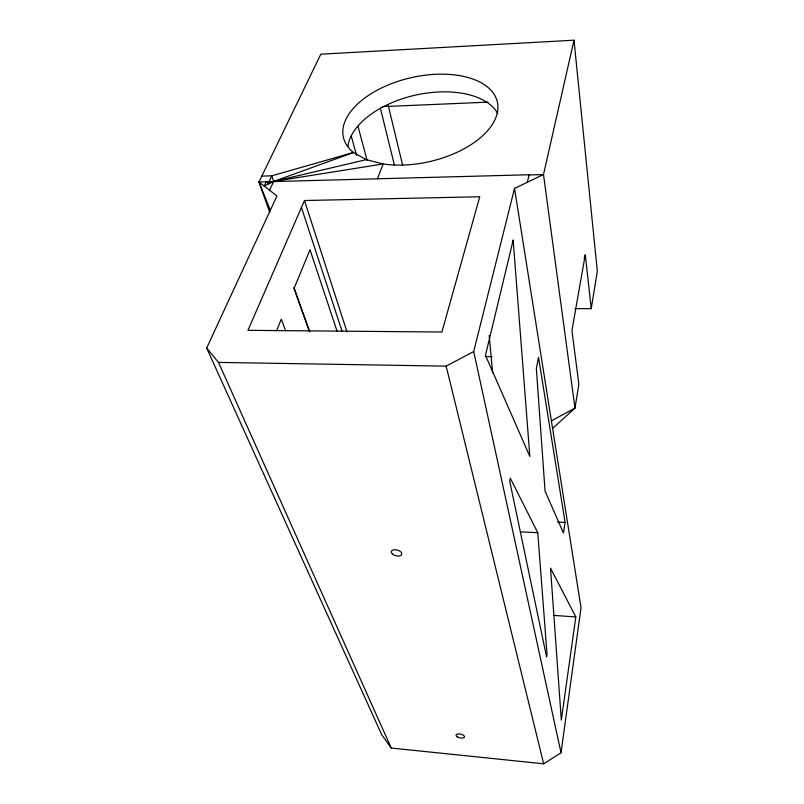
<?xml version="1.0" encoding="UTF-8"?>
<svg xmlns="http://www.w3.org/2000/svg" width="804" height="804" viewBox="0 0 804 804"><rect width="100%" height="100%" fill="white"/><g stroke="black" fill="none" stroke-linecap="round" stroke-linejoin="round"><path stroke-width="1.21" d="M527.344 182.257L529.143 174.749L258.978 181.955L276.938 195.945L206.668 348.072L381.709 734.735L391.246 748.042L543.665 763.8L561.021 752.765L581.031 607.754L514.54 188.407L543.504 174.528L574.006 40.2L320.816 54.18L258.978 181.955L269.762 212.467M575.815 616.949L561.313 720.103L550.529 568.137L575.815 616.949L553.926 615.412M565.101 522.459L563.443 532.972L545.062 491.083L536.348 368.353L538.529 357.348L565.101 522.459L557.644 522.067M574.971 308.625L591.221 308.686L597.332 271.249L574.006 40.2M561.021 752.765L473.707 351.549L514.54 188.407M584.136 258.114L584.91 255.762M377.508 178.749L383.106 163.966A78.973 42.964 -13 0 0 496.972 114.198A78.973 42.964 -13 0 0 405.99 78.943A78.973 42.964 -13 0 0 353.499 152.499L273.692 181.433L264.245 186.056L266.315 181.744L268.978 183.734L270.777 181.674L267.642 182.739L268.144 181.694M276.556 330.715L281.299 319.228L285.671 330.836M301.44 207.472L247.944 330.333L441.909 332.032L479.747 196.769L304.475 200.528L301.44 207.472L342.092 331.318M269.571 190.196L273.692 181.433L271.762 175.815L261.813 176.086M268.616 182.428L271.762 175.815L353.499 152.499L366.282 159.644L383.106 163.966L273.692 181.433L366.282 159.644M552.599 428.421L574.971 408.13L578.86 384.372L571.945 330.494L585.302 254.587L591.221 308.686M551.393 420.814L574.971 408.13L543.504 174.528L529.082 175.001M206.668 348.072L218.497 362.403L446.16 366.132L473.707 351.549M382.513 106.63L487.927 102.148M485.807 356.544L492.068 356.634M520.379 531.806L537.775 532.72L547.021 654.185L546.589 656.948L509.716 481.224L510.319 478.229L537.775 532.72M218.497 362.403L391.246 748.042M258.978 181.955L270.536 210.829M309.751 331.901L294.163 288.204L310.002 249.783L337.147 331.409M293.782 287.691L309.299 331.168M304.475 200.528L347.026 331.941M351.247 135.976L356.554 155.323M358.021 126.369L367.036 160.167M380.302 107.947L394.352 164.82M446.16 366.132L543.665 763.8M388.272 105.615L402.653 165.302M489.204 335.469L492.631 372.935M347.931 146.368A77.938 43.245 -13 0 1 416.211 94.972A77.938 43.245 -13 0 1 497.827 113.635M513.163 240.165L485.475 355.338L529.846 456.431L513.163 240.165M392.633 554.227A5.407 2.965 14.8 0 0 401.578 554.73A5.407 2.965 14.8 0 0 395.417 549.725A5.407 2.965 14.8 0 0 392.633 554.227M457.788 737.167A4.352 1.909 12.4 0 0 464.511 736.956A4.352 1.909 12.4 0 0 458.501 733.941A4.352 1.909 12.4 0 0 457.788 737.167"/></g></svg>
